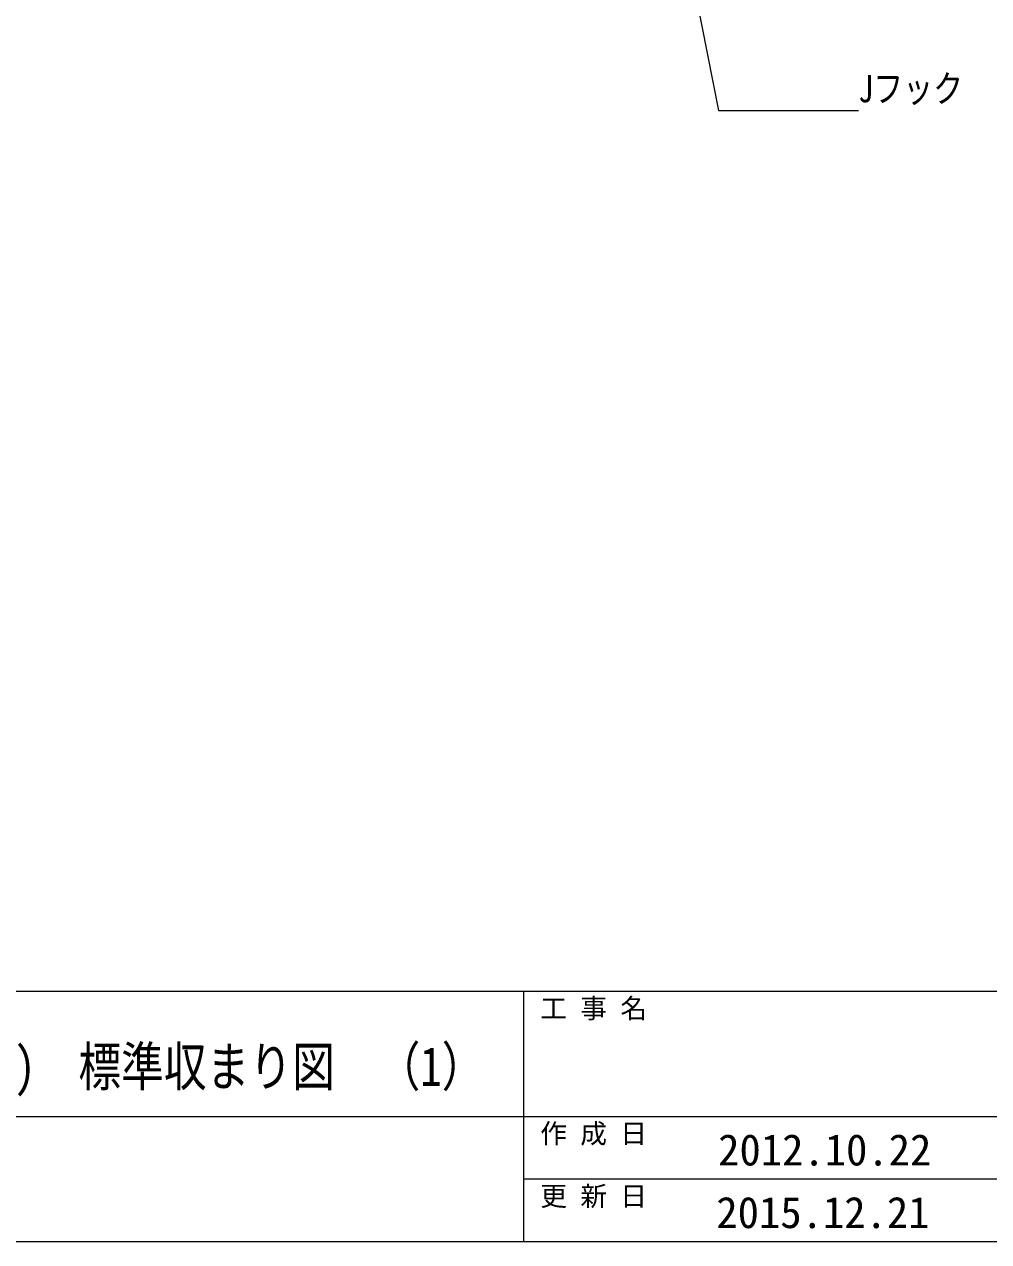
# Model space of a CAD drawing. Units: millimetres, scale not verified. Extents: x -20405 to 20405, y -7243 to 7243.
# Drawn here: x -9981 to -7671, y -3857 to -940 of the extents above; entities that cross this region are included whole.
import ezdxf
from ezdxf.enums import TextEntityAlignment as Align

# ---------------------------------------------------------------- set-up
doc = ezdxf.new("R2010")
doc.units = ezdxf.units.MM
doc.header["$LTSCALE"] = 70
doc.layers.add('3-4_text', color=7, linetype='Continuous', lineweight=9)
doc.layers.add('3-7_図面枠', color=7, linetype='Continuous', lineweight=9)
doc.styles.add('ＭＳ ゴシック', font='')
doc.styles.get('ＭＳ ゴシック').set_extended_font_data('MS Gothic')

msp = doc.modelspace()

# ---------------------------------------------------------------- linework, layer by layer
at = {"layer": '3-4_text'}
for p, q in [((-8388.84, -786.86), (-8318.53, -1146.8)), ((-8318.53, -1146.8), (-7983.33, -1146.8))]:
    msp.add_line(p, q, dxfattribs=at)
at = {"layer": '3-7_図面枠'}
for p, q in [((-20405.27, -3257.25), (-4305.27, -3257.25)), ((-8785.27, -3257.25), (-8785.27, -3857.25)), ((-11025.27, -3557.25), (-4305.27, -3557.25)), ((-7545.28, -3707.25), (-8785.27, -3707.25))]:
    msp.add_line(p, q, dxfattribs=at)
for points in [[(-20405.27, -3857.25), (-4305.27, -3857.25), (-4305.27, 7242.75), (-20405.27, 7242.75)], [(-20405.27, 7242.75), (-20405.27, -3257.25), (-4305.27, -3257.25)]]:
    msp.add_lwpolyline(points, dxfattribs=at)

# ---------------------------------------------------------------- texts
at = {"layer": '3-4_text', "style": 'ＭＳ ゴシック', "width": 0.8}
msp.add_text('Jフック\u3000\u3000', height=65.69, dxfattribs=at).set_placement((-7983.33, -1146.8), align=Align.BOTTOM_LEFT)
at = {"layer": '3-7_図面枠', "style": 'ＭＳ ゴシック'}
for s, height, p in [('工 事 名', 46.92, (-8745.27, -3335.65)), ('作 成 日\u3000', 46.92, (-8745.27, -3635.65)), ('2012.10.22', 75.07, (-8319.15, -3697.26)), ('更 新 日\u3000', 46.92, (-8745.27, -3785.65)), ('2015.12.21', 75.07, (-8323.5, -3847.26))]:
    msp.add_text(s, height=height, dxfattribs=at).set_placement(p, align=Align.BOTTOM_LEFT)
at = {"layer": '3-7_図面枠', "style": 'ＭＳ ゴシック', "width": 0.8}
msp.add_text('アドフラット(3m)\u3000標準収まり図\u3000（1）', height=93.84, dxfattribs=at).set_placement((-10772.78, -3512.61), align=Align.BOTTOM_LEFT)

doc.saveas('drawing.dxf')
